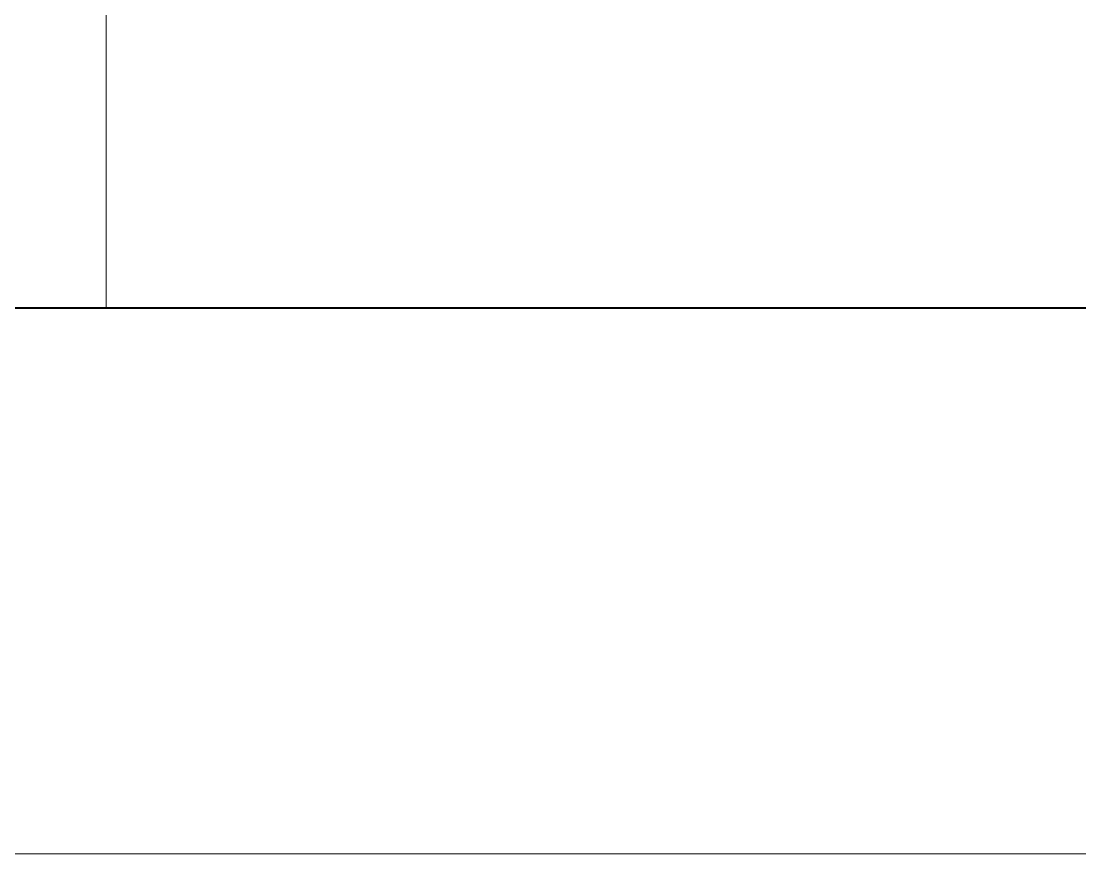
# Model space of a CAD drawing. Extents: x -3378 to 102197, y -3799 to 48702.
# Drawn here: x 5912 to 6826, y 14539 to 15258 of the extents above; entities that cross this region are included whole.
import ezdxf

# ---------------------------------------------------------------- set-up
doc = ezdxf.new("R2010")
doc.units = 0
doc.layers.add('(圖框)', color=7, linetype='Continuous')
doc.layers.add('0-蝶翼', color=7, linetype='Continuous')
doc.styles.add('型式1', font='')
doc.styles.get('型式1').set_extended_font_data('PMingLiU')

# ---------------------------------------------------------------- blocks, each defined once
blk = doc.blocks.new('PLAN-圖框')
at = {"layer": '(圖框)', "color": 2, "lineweight": 0}
blk.add_line((4954.3, -14142.07), (4954.3, -12894.85), dxfattribs=at)
blk.add_line((4954.3, -14142.07), (4954.3, -12894.85), dxfattribs=at)
at = {"layer": '(圖框)', "color": 4, "linetype": 'Continuous', "lineweight": 0}
blk.add_3dface([(20500, -14391.51), (0, -14391.51), (0, 0), (20500, 0)], dxfattribs=at)
at = {"layer": '(圖框)', "color": 1, "linetype": 'Continuous', "lineweight": 40}
blk.add_3dface([(149.67, -14142.07), (20200.67, -14142.07), (20200.67, -249.44), (149.67, -249.44)], dxfattribs=at)
at = {"layer": '(圖框)', "style": '型式1'}
blk.add_attdef('全球人壽', (13776.27, -13971.49), '', height=124.72, dxfattribs=at)
at = {"style": '型式1', "width": 0.8}
blk.add_attdef('圖號-橫', (17230.33, -13782.19), '', height=103.44, dxfattribs=at)

msp = doc.modelspace()

# ---------------------------------------------------------------- block references
at = {"layer": '0-蝶翼', "xscale": 1.89, "yscale": 1.89, "zscale": 1.89}
msp.add_blockref('PLAN-圖框', (-3377.946, 41739.237), dxfattribs=at)

doc.saveas('drawing.dxf')
